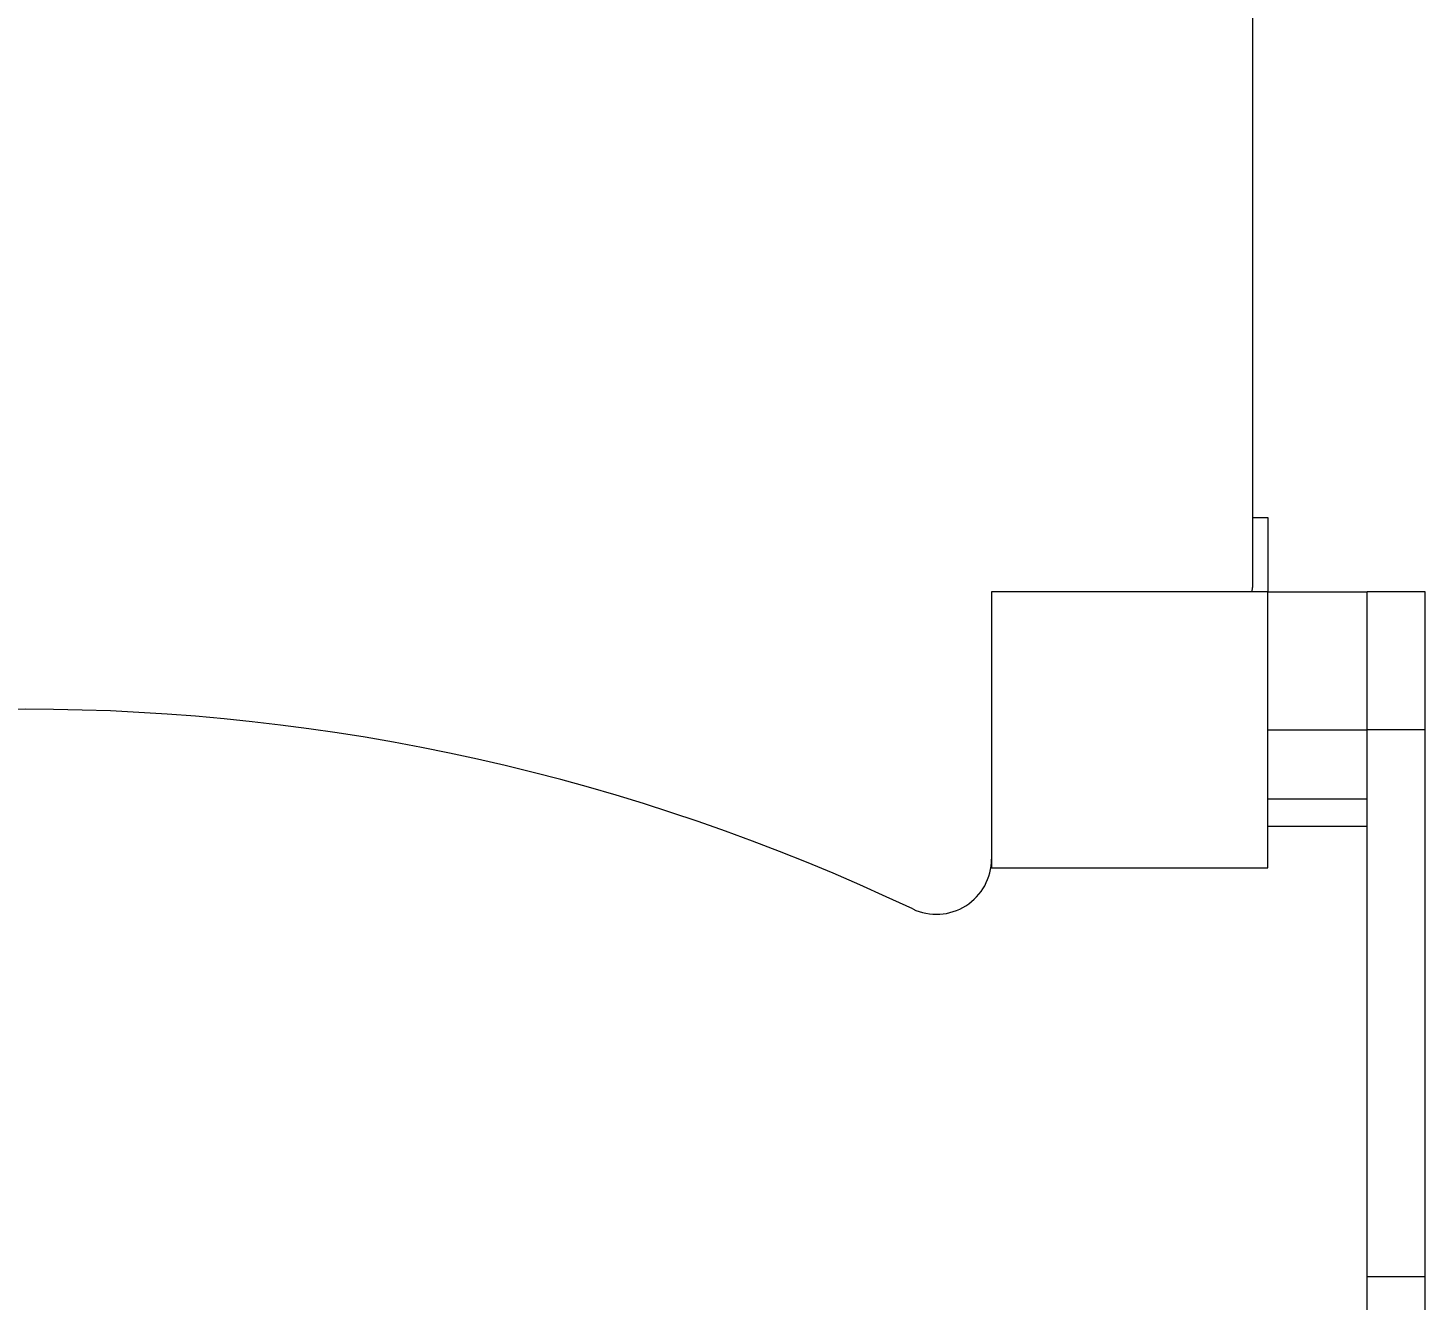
# Model space of a CAD drawing. Header units: millimetres. Extents: x -7735 to 7893, y -6545 to 6034.
# Drawn here: x -1993 to -1487, y 3130 to 3591 of the extents above; entities that cross this region are included whole.
import ezdxf

# ---------------------------------------------------------------- set-up
doc = ezdxf.new("R2010")
doc.units = ezdxf.units.MM
doc.layers.add('DIKOM_ОБЪЕКТ', color=7, linetype='Continuous')
doc.layers.add('DIKOM_РАЗМЕР_ОБЪЕКТА', color=7, linetype='Continuous')
doc.styles.add('style1', font='arial.ttf', dxfattribs={"width": 0.8})
doc.dimstyles.new('1-50', dxfattribs={"dimtxt": 300, "dimasz": 200, "dimexe": 100, "dimexo": 0, "dimgap": 100, "dimtad": 1, "dimtxsty": 'style1', "dimcen": 200, "dimclrd": 7, "dimclre": 7, "dimclrt": 7, "dimadec": 1, "dimazin": 2, "dimtfac": 1, "dimtmove": 0, "dimatfit": 2, "dimfxl": 0, "dimlwd": 25, "dimlwe": 18, "dimarcsym": 0})

# ---------------------------------------------------------------- blocks, each defined once
blk = doc.blocks.new('*D1')
at = {"layer": 'Defpoints', "color": 0, "transparency": 16777216}
for p in [(-1659.72, 4539.04), (-6635.97, -4006.79), (-1659.72, -4006.79)]:
    blk.add_point(p, dxfattribs=at)
at = {"layer": 'DIKOM_РАЗМЕР_ОБЪЕКТА', "color": 7, "lineweight": 18, "transparency": 16777216}
for p, q in [((-1659.72, 4539.04), (-6735.97, 4539.04)), ((-1659.72, -4006.79), (-6735.97, -4006.79))]:
    blk.add_line(p, q, dxfattribs=at)
at = {"layer": 'DIKOM_РАЗМЕР_ОБЪЕКТА', "color": 7, "lineweight": 25, "transparency": 16777216}
blk.add_line((-6635.97, 4339.04), (-6635.97, -3806.79), dxfattribs=at)
at = {"layer": 'DIKOM_РАЗМЕР_ОБЪЕКТА', "color": 7, "transparency": 16777216}
for points in [[(-6669.31, 4339.04), (-6602.64, 4339.04), (-6635.97, 4539.04)], [(-6669.31, -3806.79), (-6602.64, -3806.79), (-6635.97, -4006.79)]]:
    blk.add_solid(points, dxfattribs=at)
at = {"layer": 'DIKOM_РАЗМЕР_ОБЪЕКТА', "color": 7, "transparency": 16777216, "insert": (-6889.14, 266.13), "char_height": 300, "attachment_point": 5, "rotation": 90, "style": 'style1'}
blk.add_mtext('8550', dxfattribs=at)

msp = doc.modelspace()

# ---------------------------------------------------------------- linework, layer by layer
at = {"layer": 'DIKOM_ОБЪЕКТ', "color": 7, "linetype": 'Continuous', "lineweight": 15}
for p, q in [((-1549.723, 4429.038), (-1549.722, 3387.739)), ((-1549.722, 3413.125), (-1544.19, 3413.125)), ((-1544.19, 3413.125), (-1544.19, 3386.125)), ((-1544.19, 3386.125), (-1644.19, 3386.125)), ((-1644.19, 3386.125), (-1644.19, 3286.125)), ((-1549.787, 3386.125), (-1549.722, 3387.739)), ((-1544.19, 3352.24), (-1544.19, 3386.125)), ((-1544.19, 3386.125), (-1508.19, 3386.125)), ((-1487.19, 3386.125), (-1508.19, 3386.125)), ((-1508.19, 3336.134), (-1508.19, 3386.125)), ((-1487.19, 3336.134), (-1487.19, 3386.125)), ((-1544.19, 3336.134), (-1544.19, 3352.24)), ((-1544.19, 3336.134), (-1508.19, 3336.134)), ((-1544.19, 3311.127), (-1544.19, 3336.134)), ((-1487.19, 3336.134), (-1508.19, 3336.134)), ((-1508.19, 3137.942), (-1508.19, 3336.134)), ((-1508.19, 3311.127), (-1508.19, 3336.134)), ((-1487.19, 3137.942), (-1487.19, 3336.134)), ((-1544.19, 3311.127), (-1508.19, 3311.127)), ((-1544.19, 3304.321), (-1544.19, 3311.127)), ((-1544.19, 3286.125), (-1544.19, 3304.321)), ((-1508.19, 3301.125), (-1544.19, 3301.125)), ((-1644.19, 3286.125), (-1544.19, 3286.125)), ((-1487.19, 3137.942), (-1508.19, 3137.942)), ((-1508.19, 3031.903), (-1508.19, 3137.942)), ((-1487.19, 3031.903), (-1487.19, 3137.942))]:
    msp.add_line(p, q, dxfattribs=at)
for centre, radius, start, end in [((-1994.19, 2593.629), 750, 64.623066, 115.376934), ((-1664.19, 3289.33), 20, 244.62307, 0)]:
    msp.add_arc(centre, radius, start, end, dxfattribs=at)

# ---------------------------------------------------------------- dimensions: what is measured, and where the dimension line sits
at = {"layer": 'DIKOM_РАЗМЕР_ОБЪЕКТА'}
dim = msp.add_linear_dim(base=(-6635.972, -4006.787), p1=(-1659.723, 4539.038), p2=(-1659.723, -4006.787), angle=90, text='8550', dimstyle='1-50', dxfattribs=at)
dim.commit()
dim.dimension.update_dxf_attribs({"geometry": '*D1', "text_midpoint": (-6635.972, 266.125), "dimtype": 160})

doc.saveas('drawing.dxf')
